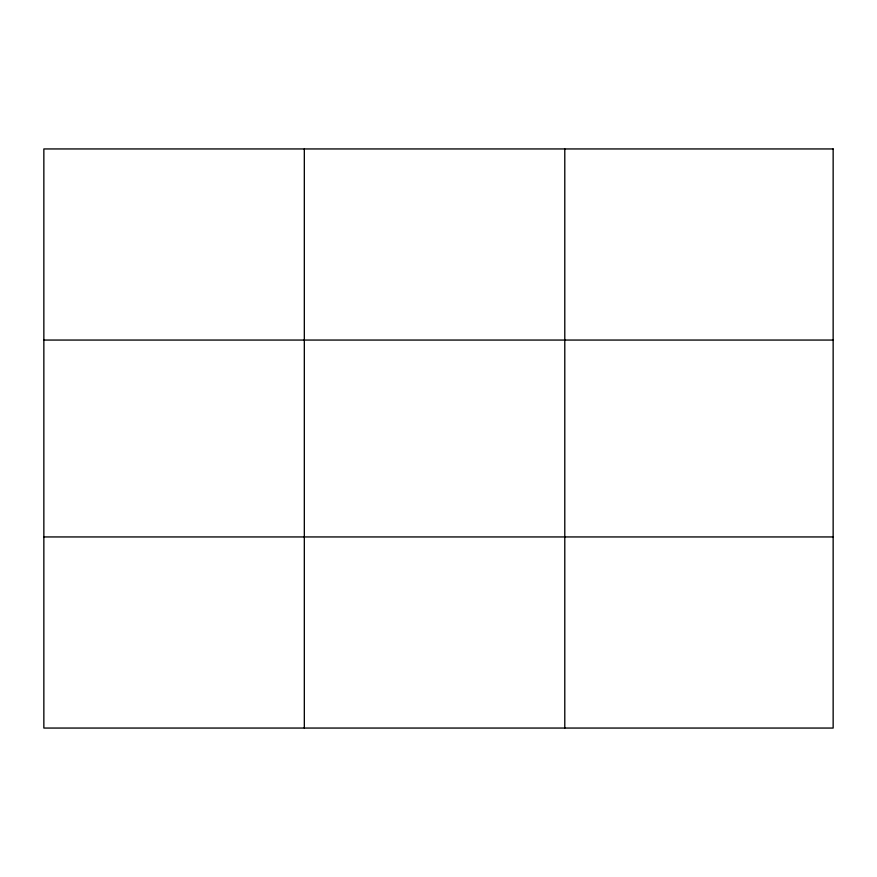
<?xml version="1.0" encoding="UTF-8"?>
<svg xmlns="http://www.w3.org/2000/svg" width="877" height="877" viewBox="0 0 877 877"><rect width="100%" height="100%" fill="white"/><g stroke="black" fill="none" stroke-linecap="round" stroke-linejoin="round"><path stroke-width="1.32" d="M304.319 728.053L304.319 148.947M564.788 728.053L564.788 148.947M43.85 340.057L833.15 340.057M43.85 536.943L833.15 536.943M833.15 148.947L833.15 728.053L43.85 728.053L43.85 148.947L833.15 148.947"/></g></svg>
